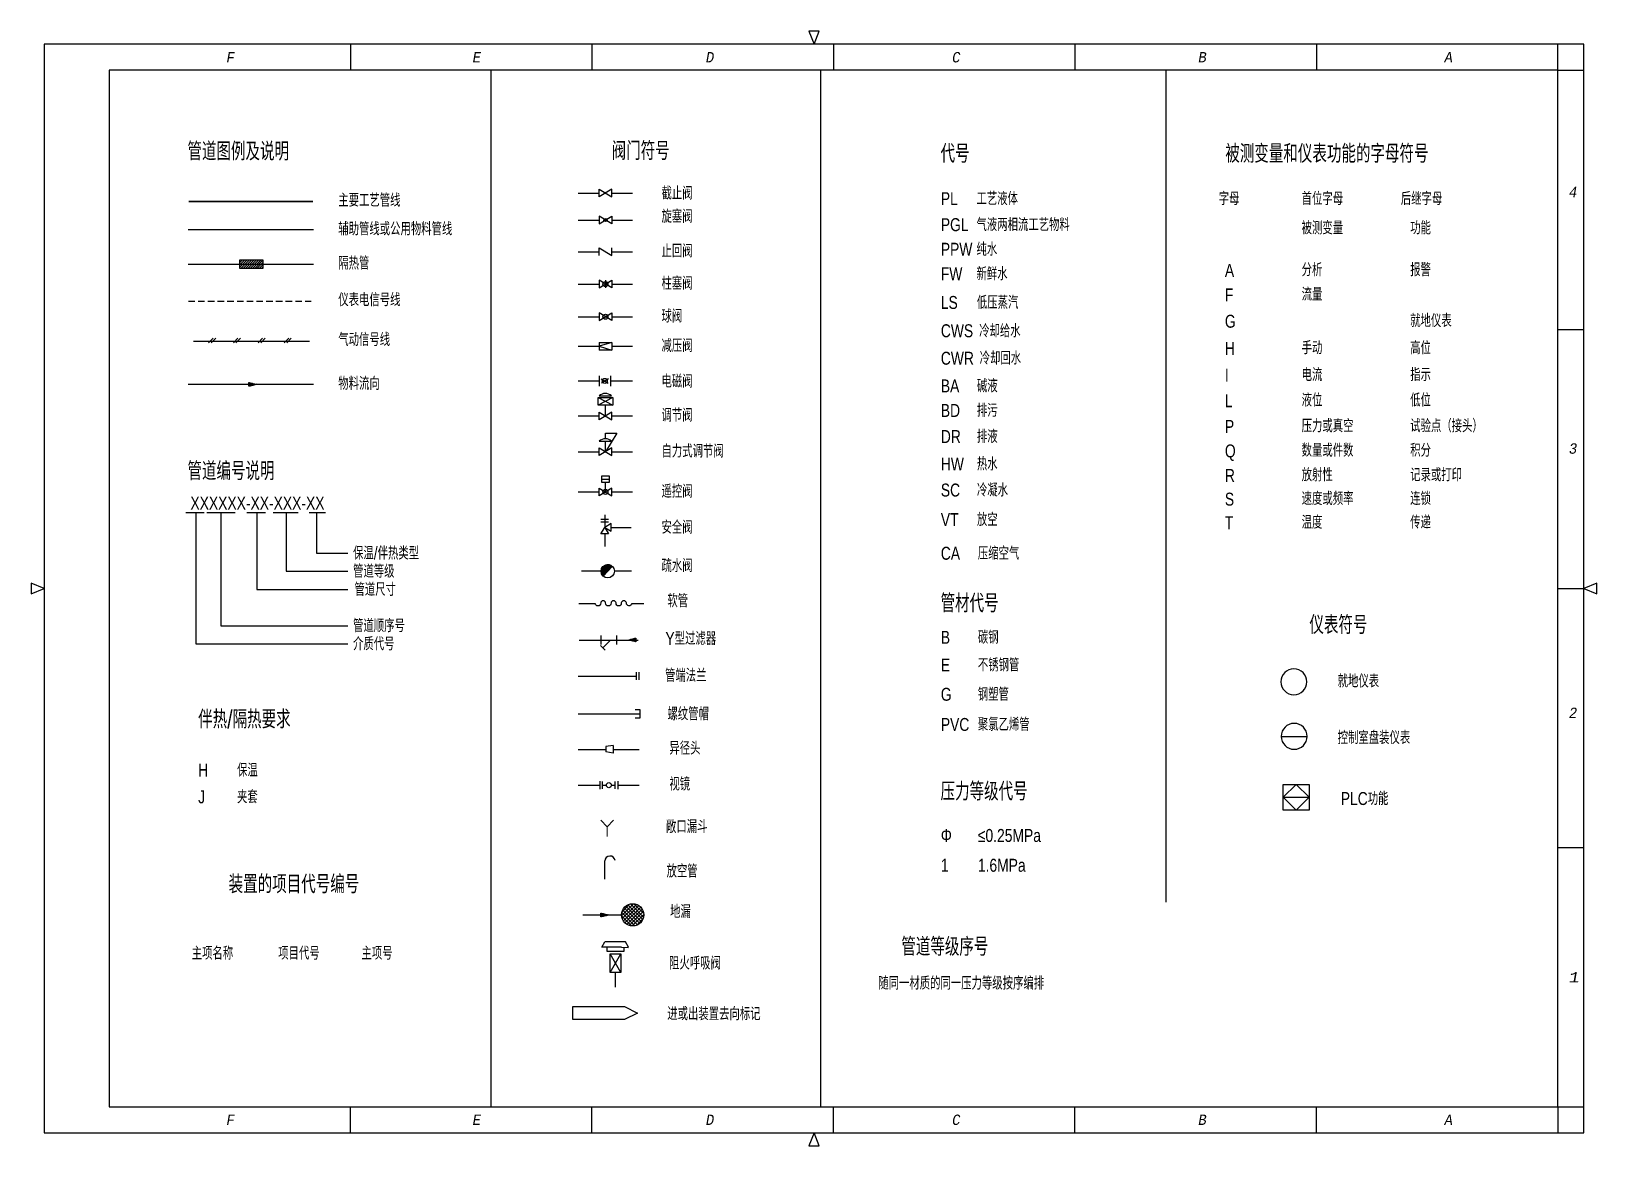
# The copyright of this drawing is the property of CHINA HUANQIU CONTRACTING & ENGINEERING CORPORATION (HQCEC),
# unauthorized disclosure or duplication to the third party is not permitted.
# Model space of a CAD drawing. Extents: x 918 to 1522, y -40 to 390.
import ezdxf
from ezdxf.enums import TextEntityAlignment as Align

# ---------------------------------------------------------------- set-up
doc = ezdxf.new("R2010")
doc.units = 0
doc.header["$LTSCALE"] = 10
doc.header["$MEASUREMENT"] = 0
doc.linetypes.add('10', pattern=[0])
doc.linetypes.add('HIDDEN', pattern=[0.375, 0.25, -0.125])
doc.layers.get('0').update_dxf_attribs({"linetype": 'CONTINUOUS'})
for name, color, linetype in [('4', 4, 'CONTINUOUS'), ('EQUI', 1, 'CONTINUOUS'), ('INSTRUMENTATION', 3, 'CONTINUOUS'), ('PEN3', 4, '10')]:
    doc.layers.add(name, color=color, linetype=linetype)
doc.styles.add('HZDX', font='txt.shx', dxfattribs={"width": 0.75, "bigfont": 'hztxt.shx'})
doc.styles.add('mhz', font='hzetxt.shx', dxfattribs={"width": 0.7, "bigfont": 'hztxt.shx'})
doc.styles.get("Standard").update_dxf_attribs({"font": 'monotxt'})

# ---------------------------------------------------------------- blocks, each defined once
blk = doc.blocks.new('PIX4001')
for p, q in [((-1.00204, 0.21875), (-0.9324, 0.21875)), ((-1.00204, 0.1875), (-0.8074, 0.1875)), ((-1.00204, 0.15625), (-0.6824, 0.15625)), ((-1.00204, 0.125), (-0.5574, 0.125)), ((-1.00204, 0.09375), (-0.4324, 0.09375)), ((-1.00204, 0.0625), (-0.3074, 0.0625)), ((-1.00204, 0.03125), (-0.1824, 0.03125)), ((-1.00204, -0.03125), (-0.1824, -0.03125)), ((-1.00204, -0.0625), (-0.3074, -0.0625)), ((-1.00204, -0.09375), (-0.4324, -0.09375)), ((-1.00204, -0.125), (-0.5574, -0.125)), ((-1.00204, -0.15625), (-0.6824, -0.15625)), ((-1.00204, -0.1875), (-0.8074, -0.1875)), ((-1.00204, -0.21875), (-0.9324, -0.21875))]:
    blk.add_line(p, q)
blk.add_lwpolyline([(-1.00204, -0.23616), (-1.00204, 0.23616), (-0.0574, 0)], close=True)
blk = doc.blocks.new('A$C0ED83BDD')
at = {"color": 4, "xscale": 3, "yscale": 3, "zscale": 3}
blk.add_blockref('PIX4001', (3.01, 0.71), dxfattribs=at)
blk = doc.blocks.new('X4012')
for q in [(-2.4, 6.48), (2.4, 6.48)]:
    blk.add_line((0, 3.87), q)
at = {"const_width": 0.3}
blk.add_lwpolyline([(0, 0), (0, 3.87)], dxfattribs=at)
blk = doc.blocks.new('A$C4E5535F8')
blk.add_blockref('X4012', (2.4, 0))
blk = doc.blocks.new('A$C484511EE')
h = blk.add_hatch()
h.set_pattern_fill('ANSI31', color=256, scale=0.2, style=0)
h.set_pattern_definition([(45, (-74.97235, -548.15085), (-0.4490128, 0.4490128), [])])
h.paths.add_polyline_path([(0, 3.37), (8.93, 3.37), (8.93, 0), (0, 0)])
blk.add_lwpolyline([(0, 3.37), (8.93, 3.37), (8.93, 0), (0, 0)], close=True)
blk = doc.blocks.new('A$C3FCB6D81')
at = {"linetype": 'HIDDEN', "rotation": 180}
blk.add_blockref('A$C0ED83BDD', (2.83, 1.42), dxfattribs=at)
blk = doc.blocks.new('A$C25B84F77')
at = {"rotation": 180}
blk.add_blockref('A$C3FCB6D81', (2.83, 1.42), dxfattribs=at)
blk = doc.blocks.new('A$C33B63E4D')
for p, q in [((0, 8.53), (5.58, 5.58)), ((5.58, 8.53), (0, 5.58)), ((0.33, 9.19), (5.12, 9.19)), ((2.79, 1.55), (2.79, 5.58))]:
    blk.add_line(p, q)
blk.add_lwpolyline([(0, 8.53), (5.58, 8.53), (5.58, 5.58), (0, 5.58)], close=True)
blk.add_arc((2.72, 6.53), 3.58, 48.00539, 131.99461)
at = {"layer": '4', "color": 7, "linetype": 'Continuous'}
blk.add_lwpolyline([(5.24, 0), (5.24, 2.94), (0.34, 0), (0.34, 2.94), (5.24, 0)], close=True, dxfattribs=at)
blk = doc.blocks.new('A$C0AE27888')
at = {"color": 7, "linetype": 'Continuous'}
blk.add_circle((2.45, 1.47), 0.98, dxfattribs=at)
at = {"layer": '4', "color": 7, "linetype": 'Continuous'}
blk.add_lwpolyline([(0, 2.94), (0, 0), (4.9, 2.94), (4.9, 0), (0, 2.94)], close=True, dxfattribs=at)
blk = doc.blocks.new('A$C486B30E9')
at = {"layer": '4', "color": 7, "linetype": 'Continuous'}
for p, q in [((0, 2.94), (0, 2.94)), ((0, 2.94), (0, 0)), ((1.09, 2.94), (1.09, 0))]:
    blk.add_line(p, q, dxfattribs=at)
blk = doc.blocks.new('A$C48790E89')
for p, q in [((0, 1.95), (0, 0)), ((0, 0), (3.18, 0)), ((3.18, 0), (3.18, 1.9))]:
    blk.add_line(p, q)
blk = doc.blocks.new('A$C13F50C7B')
for p, q in [((1.93, 15.37), (1.93, 13.81)), ((1.93, 13.81), (8.64, 13.81)), ((7.33, 5.63), (3.24, 12.83)), ((3.24, 5.63), (7.33, 12.83)), ((8.64, 13.81), (8.64, 15.34))]:
    blk.add_line(p, q)
at = {"color": 7}
blk.add_line((5.28, 0), (5.28, 5.63), dxfattribs=at)
blk.add_lwpolyline([(3.24, 12.83), (7.33, 12.83), (7.33, 5.63), (3.24, 5.63)], close=True)
at = {"layer": 'EQUI', "color": 7}
for p, q in [((0, 15.37), (1.17, 17.43)), ((2.72, 15.37), (0, 15.37)), ((9.11, 17.43), (1.17, 17.43)), ((7.54, 15.37), (2.74, 15.37)), ((7.56, 15.35), (10.28, 15.33)), ((10.31, 15.37), (9.11, 17.43))]:
    blk.add_line(p, q, dxfattribs=at)
blk = doc.blocks.new('A$C709B4516')
for p, q in [((0, 0), (0, 5)), ((0, 5), (20, 5)), ((20, 0), (0, 0)), ((20, 5), (25, 2.5)), ((25, 2.5), (20, 0))]:
    blk.add_line(p, q)
blk = doc.blocks.new('Tag_Num_Sig-01')
at = {"layer": 'INSTRUMENTATION', "color": 3}
for start, end in [(0, 180), (180, 0)]:
    blk.add_arc((0, 0), 5, start, end, dxfattribs=at)
at = {"layer": 'INSTRUMENTATION', "color": 1, "linetype": 'Continuous', "style": 'HZDX', "width": 0.75}
for tag, p in [('TRCA', (-0.08, 1.88)), ('1111', (-0.08, -2.09))]:
    blk.add_attdef(tag, text='', height=3, dxfattribs=at).set_placement(p, align=Align.MIDDLE)
at = {"layer": 'INSTRUMENTATION', "style": 'HZDX'}
for tag, p in [('H', (5.38, 2.73)), ('L', (5.31, -4.87))]:
    blk.add_attdef(tag, p, '', height=2.5, dxfattribs=at)
blk = doc.blocks.new('A$C2DF31B03')
at = {"color": 6}
blk.add_blockref('Tag_Num_Sig-01', (5, 5), dxfattribs=at)

msp = doc.modelspace()

# ---------------------------------------------------------------- hatches: boundary and pattern name
h = msp.add_hatch()
h.set_pattern_fill('ANSI34', color=256, scale=0.01, angle=-90, style=0)
h.set_pattern_definition([(315, (614.7488, 248.9178), (0.13470384, 0.13470384), []), (315, (614.7488, 248.8729), (0.13470384, 0.13470384), []), (315, (614.7488, 248.828), (0.13470384, 0.13470384), []), (315, (614.7488, 248.78309), (0.13470384, 0.13470384), [])])
h.paths.add_polyline_path([(1141.69, 183.87, 0.658732), (1137.34, 182, 0.212585), (1138.19, 180.08)])
h = msp.add_hatch()
h.set_pattern_fill('ANSI37', color=256, scale=0.3, angle=90, style=0)
h.set_pattern_definition([(135, (1503.5493, -247.3048), (-0.6735192, -0.6735192), []), (225, (1503.5493, -247.3048), (0.6735192, -0.6735192), [])])
h.paths.add_polyline_path([(1145.28, 49.41, 1), (1153.86, 49.41, 1)])

# ---------------------------------------------------------------- linework, layer by layer
at = {"color": 1}
for p, q in [((1221.52, 390.34), (1217.52, 390.34)), ((1217.52, 390.34), (1219.52, 385.34)), ((1219.52, 385.34), (1221.52, 390.34)), ((1516.52, 385.34), (922.52, 385.34)), ((922.52, 385.34), (922.52, -34.66)), ((1040.68, 385.34), (1040.68, 375.34)), ((1133.85, 385.34), (1133.85, 375.34)), ((1227.02, 385.34), (1227.02, 375.34)), ((1320.18, 385.34), (1320.18, 375.34)), ((1413.35, 385.34), (1413.35, 375.34)), ((1506.52, 375.34), (1506.52, 385.34)), ((1516.52, -34.66), (1516.52, 385.34)), ((1506.52, 375.34), (947.52, 375.34)), ((947.52, 375.34), (947.52, -24.66)), ((1506.52, -24.66), (1506.52, 375.34)), ((1506.52, 375.34), (1516.52, 375.34)), ((1506.52, 275.34), (1516.52, 275.34)), ((917.52, 177.34), (917.52, 173.34)), ((922.52, 175.34), (917.52, 177.34)), ((917.52, 173.34), (922.52, 175.34)), ((1506.52, 175.34), (1516.52, 175.34)), ((1521.52, 177.34), (1516.52, 175.34)), ((1516.52, 175.34), (1521.52, 173.34)), ((1521.52, 173.34), (1521.52, 177.34)), ((1506.52, 75.34), (1516.52, 75.34)), ((947.52, -24.66), (1506.52, -24.66)), ((1040.68, -34.66), (1040.68, -24.66)), ((1133.85, -34.66), (1133.85, -24.66)), ((1227.02, -34.66), (1227.02, -24.66)), ((1320.18, -34.66), (1320.18, -24.66)), ((1413.35, -34.66), (1413.35, -24.66)), ((1506.52, -24.66), (1506.52, -34.66)), ((1506.52, -24.66), (1516.52, -24.66)), ((922.52, -34.66), (1516.52, -34.66)), ((1219.52, -34.66), (1217.52, -39.66)), ((1221.52, -39.66), (1219.52, -34.66)), ((1217.52, -39.66), (1221.52, -39.66))]:
    msp.add_line(p, q, dxfattribs=at)
at = {"linetype": 'Continuous'}
for p, q in [((1094.79, 375.34), (1094.79, -24.66)), ((1221.97, 375.34), (1221.97, -24.66)), ((1355.21, 375.34), (1355.21, 54.34)), ((1136.6, 270.28), (1141.5, 270.28)), ((1141.5, 270.28), (1136.6, 268.81)), ((1136.6, 268.81), (1141.5, 267.34)), ((1141.5, 267.34), (1136.6, 267.34)), ((985.27, 204.73), (996.15, 204.73)), ((1128.93, 155.43), (1138.19, 155.43)), ((1143.29, 155.43), (1151.66, 155.43))]:
    msp.add_line(p, q, dxfattribs=at)
at = {"color": 7}
for p, q in [((1128.51, 327.94), (1136.6, 327.94)), ((1141.5, 327.94), (1149.5, 327.94)), ((1128.51, 317.52), (1136.6, 317.52)), ((1141.5, 317.52), (1149.5, 317.52)), ((1128.51, 305.31), (1136.6, 305.31)), ((1141.5, 305.31), (1149.5, 305.31)), ((1128.51, 292.83), (1136.6, 292.83)), ((1141.5, 292.83), (1149.5, 292.83)), ((1128.51, 280.19), (1136.6, 280.19)), ((1141.5, 280.19), (1149.5, 280.19)), ((1128.51, 268.81), (1136.6, 268.81)), ((1141.5, 268.81), (1149.5, 268.81)), ((1128.51, 255.41), (1136.6, 255.41)), ((1140.95, 255.41), (1149.5, 255.41)), ((1128.51, 241.94), (1136.6, 241.94)), ((1141.5, 241.94), (1149.5, 241.94)), ((1128.51, 228.09), (1136.6, 228.09)), ((1141.5, 228.09), (1149.5, 228.09)), ((1128.51, 212.6), (1136.6, 212.6)), ((1141.5, 212.6), (1149.5, 212.6)), ((1128.51, 141.55), (1150.87, 141.55)), ((1128.51, 126.98), (1152.4, 126.98)), ((1128.51, 113.26), (1139.16, 113.26)), ((1141.98, 114.76), (1139.16, 114.31)), ((1139.16, 114.31), (1139.16, 112.31)), ((1141.98, 113.26), (1152.02, 113.26)), ((1128.51, 99.44), (1136.94, 99.44)), ((1137.94, 99.44), (1139.41, 99.44)), ((1141.37, 99.44), (1142.84, 99.44)), ((1143.84, 99.44), (1152.02, 99.44)), ((1138.8, 63.23), (1138.8, 70.23))]:
    msp.add_line(p, q, dxfattribs=at)
for p, q in [((978.1, 313.82), (1026.36, 313.82)), ((978.1, 300.52), (1026.36, 300.52)), ((978.1, 254.16), (1026.36, 254.16)), ((1136.6, 257.41), (1136.6, 253.41)), ((1140.95, 257.41), (1140.95, 253.35)), ((1136.66, 232.2), (1141.45, 232.2)), ((1139.05, 235.31), (1143.42, 235.31)), ((1139.05, 233.12), (1139.05, 235.31)), ((1139.05, 228.09), (1139.05, 232.2)), ((1143.42, 235.31), (1139.11, 228.12)), ((1137.66, 217.53), (1140.44, 217.53)), ((1139.05, 212.48), (1139.05, 216.18)), ((977.19, 204.73), (984.17, 204.73)), ((980.94, 204.73), (980.94, 153.99)), ((990.65, 204.73), (990.65, 160.99)), ((1000.69, 204.73), (1007.89, 204.73)), ((1004.47, 204.73), (1004.47, 174.99)), ((1010.83, 204.73), (1020.48, 204.73)), ((1015.82, 204.67), (1015.82, 181.99)), ((1024.75, 204.73), (1030.98, 204.73)), ((1027.57, 204.73), (1027.57, 188.99)), ((1141.23, 198.91), (1148.96, 198.91)), ((1027.57, 188.99), (1039.68, 188.99)), ((1015.82, 181.99), (1039.68, 181.99)), ((1137.34, 182.03), (1129.76, 182.03)), ((1141.69, 183.87), (1138.19, 180.08)), ((1149.13, 182.03), (1142.5, 182.03)), ((1004.47, 174.99), (1039.68, 174.99)), ((990.65, 160.99), (1039.66, 160.99)), ((1137.29, 157.16), (1137.29, 153.69)), ((1143.29, 157.16), (1143.29, 153.69)), ((980.94, 153.99), (1039.66, 153.99)), ((1137.12, 153.4), (1138.98, 151.55)), ((1137.29, 155.43), (1143.29, 155.43)), ((1141, 155.43), (1138.05, 152.48)), ((1141.98, 111.76), (1139.16, 112.31)), ((1141.98, 114.76), (1141.98, 111.76)), ((1136.94, 100.94), (1136.94, 97.94)), ((1143.84, 100.94), (1143.84, 97.94)), ((1130.28, 49.42), (1145.14, 49.42))]:
    msp.add_line(p, q)
at = {"color": 1, "linetype": 'HIDDEN'}
msp.add_line((978.15, 286.18), (1025.55, 286.18), dxfattribs=at)
at = {"color": 1, "linetype": 'Continuous'}
for p, q in [((985.94, 270.16), (987.67, 271.89)), ((986.92, 270.16), (988.65, 271.89)), ((995.49, 270.16), (997.23, 271.89)), ((996.47, 270.16), (998.21, 271.89)), ((1005.05, 270.16), (1006.78, 271.89)), ((1006.03, 270.16), (1007.76, 271.89)), ((1015.09, 270.16), (1016.83, 271.89)), ((1016.07, 270.16), (1017.81, 271.89)), ((980.05, 270.72), (1024.88, 270.72))]:
    msp.add_line(p, q, dxfattribs=at)
at = {"color": 7, "linetype": 'Continuous'}
for p, q in [((1138.78, 203.81), (1138.78, 198.91)), ((1138.78, 196.46), (1138.78, 191.56)), ((1128.78, 169.6), (1135.14, 169.6)), ((1149.18, 169.6), (1153.89, 169.6))]:
    msp.add_line(p, q, dxfattribs=at)
at = {"color": 5, "const_width": 0.7}
msp.add_lwpolyline([(1026.25, 324.66), (978.25, 324.66)], dxfattribs=at)
msp.add_lwpolyline([(1137.66, 218.87), (1140.44, 218.87), (1140.44, 216.18), (1137.66, 216.18)], close=True)
at = {"color": 7}
for radius in [0.6, 0.5, 0.4, 0.3, 0.2, 0.1]:
    msp.add_circle((1139.06, 317.51), radius, dxfattribs=at)
at = {"color": 7, "linetype": 'Continuous'}
for centre in [(1139.05, 292.83), (1139.05, 280.19), (1138.78, 255.41), (1140.39, 99.45)]:
    msp.add_circle(centre, 0.98, dxfattribs=at)
for centre, radius in [((1139.92, 182), 2.58), ((1149.57, 49.41), 4.29)]:
    msp.add_circle(centre, radius)
msp.add_arc((1139.05, 229.54), 3.58, 48.00539, 131.99461)
msp.add_arc((1140.78, 70.15), 1.97, 5.43637, 178.42133, dxfattribs=at)
at = {"layer": '4', "color": 7, "linetype": 'Continuous'}
for p, q in [((1136.6, 303.88), (1136.6, 306.82)), ((1136.6, 306.82), (1141.5, 303.88)), ((1141.5, 303.88), (1141.5, 306.82)), ((1141.5, 306.82), (1141.5, 306.82)), ((1136.6, 294.3), (1136.6, 291.36)), ((1136.6, 291.36), (1141.5, 294.3)), ((1141.5, 291.36), (1136.6, 294.3)), ((1136.6, 294.3), (1136.6, 294.3)), ((1139.05, 294.3), (1139.05, 291.36)), ((1141.5, 294.3), (1141.5, 291.36)), ((1136.6, 270.28), (1136.6, 267.34)), ((1136.6, 270.28), (1136.6, 270.28)), ((1141.5, 270.28), (1141.5, 267.34)), ((1137.39, 256.25), (1140.13, 254.6)), ((1140.2, 256.26), (1137.46, 254.62)), ((1141.23, 200.38), (1138.78, 198.91)), ((1141.23, 197.44), (1141.23, 200.38)), ((1138.78, 198.91), (1141.23, 197.44)), ((1150.87, 143.02), (1150.87, 140.08)), ((1150.87, 143.02), (1150.87, 143.02)), ((1151.95, 143.02), (1151.95, 140.08)), ((1137.94, 97.98), (1137.94, 100.92)), ((1142.84, 97.98), (1142.84, 100.92)), ((1142.84, 97.98), (1142.84, 97.98))]:
    msp.add_line(p, q, dxfattribs=at)
for points in [[(1141.5, 329.46), (1136.6, 326.52), (1136.6, 329.46), (1141.5, 326.52), (1141.5, 329.46)], [(1136.6, 318.99), (1136.6, 316.05), (1141.5, 318.99), (1141.5, 316.05), (1136.6, 318.99)], [(1136.6, 281.66), (1136.6, 278.72), (1141.5, 281.66), (1141.5, 278.72), (1136.6, 281.66)], [(1141.5, 226.62), (1141.5, 229.56), (1136.6, 226.62), (1136.6, 229.56), (1141.5, 226.62)]]:
    msp.add_lwpolyline(points, close=True, dxfattribs=at)
for points in [[(1137.31, 196.46), (1138.78, 198.91)], [(1138.78, 198.91), (1140.25, 196.46), (1137.31, 196.46), (1137.31, 196.46)]]:
    msp.add_lwpolyline(points, dxfattribs=at)
at = {"layer": 'INSTRUMENTATION', "color": 1, "linetype": 'Continuous', "ltscale": 0.5}
msp.add_line((1399.81, 118.29), (1409.81, 118.29), dxfattribs=at)
at = {"layer": 'INSTRUMENTATION', "color": 1}
for p, q in [((1400.54, 94.76), (1405.54, 99.76)), ((1405.54, 99.76), (1410.54, 94.76)), ((1400.54, 94.76), (1410.54, 94.76)), ((1405.54, 89.76), (1400.54, 94.76)), ((1410.54, 94.76), (1405.54, 89.76))]:
    msp.add_line(p, q, dxfattribs=at)
msp.add_lwpolyline([(1410.54, 99.76), (1410.54, 89.76), (1400.54, 89.76), (1400.54, 99.76)], close=True, dxfattribs=at)
for start, end in [(0, 180), (180, 0)]:
    msp.add_arc((1404.81, 118.29), 5, start, end, dxfattribs=at)
at = {"layer": 'PEN3', "color": 7, "linetype": '10'}
msp.add_lwpolyline([(1149.18, 169.6, -0.418334), (1148.09, 168.62, -0.425215), (1147.12, 169.75, 0.875214), (1145.17, 169.75, -0.44795), (1144.16, 168.61, -0.44795), (1143.14, 169.75, 0.895825), (1141.2, 169.75, -0.447164), (1140.16, 168.59, -0.447158), (1139.13, 169.75, 0.9053), (1137.21, 169.75, -0.442309), (1136.17, 168.61, -0.40077), (1135.14, 169.6, -0.40077)], format="xyb", dxfattribs=at)

# ---------------------------------------------------------------- block references
at = {"linetype": 'Continuous'}
for name, p in [('A$C484511EE', (997.97, 298.83)), ('A$C25B84F77', (1001.46, 253.43)), ('A$C33B63E4D', (1136.26, 240.47)), ('A$C25B84F77', (1137.32, 48.7)), ('A$C13F50C7B', (1137.66, 21.54)), ('A$C709B4516', (1126.43, 9.04))]:
    msp.add_blockref(name, p, dxfattribs=at)
at = {"color": 4}
for name, p, rotation in [('A$C0AE27888', (1141.5, 214.07), 180), ('A$C486B30E9', (1137.31, 202), 270)]:
    msp.add_blockref(name, p, dxfattribs=dict(at, rotation=rotation))
at = {"linetype": 'HIDDEN', "rotation": 180}
msp.add_blockref('A$C0ED83BDD', (1150.8, 156.14), dxfattribs=at)
msp.add_blockref('A$C2DF31B03', (1399.67, 134.33))
at = {"linetype": 'Continuous', "rotation": 90}
msp.add_blockref('A$C48790E89', (1152.4, 125.39), dxfattribs=at)
at = {"color": 7, "linetype": 'Continuous'}
msp.add_blockref('A$C4E5535F8', (1137.3, 79.52), dxfattribs=at)

# ---------------------------------------------------------------- texts
at = {"color": 1, "oblique": 10.00002, "width": 1.2}
for s, p, p2 in [('F', (992.52, 378.34), (995.72, 378.34)), ('E', (1087.52, 378.34), (1090.72, 378.34)), ('D', (1177.52, 378.34), (1180.72, 378.34)), ('C', (1272.52, 378.34), (1275.72, 378.34)), ('B', (1367.52, 378.34), (1370.72, 378.34)), ('A', (1462.52, 378.34), (1465.72, 378.34)), ('4', (1510.52, 326.34), (1513.72, 326.34)), ('3', (1510.52, 227.34), (1513.72, 227.34)), ('2', (1510.52, 125.34), (1513.72, 125.34)), ('F', (992.52, -31.66), (995.72, -31.66)), ('E', (1087.52, -31.66), (1090.72, -31.66)), ('D', (1177.52, -31.66), (1180.72, -31.66)), ('C', (1272.52, -31.66), (1275.72, -31.66)), ('B', (1367.52, -31.66), (1370.72, -31.66)), ('A', (1462.52, -31.66), (1465.72, -31.66))]:
    msp.add_text(s, height=4, dxfattribs=at).set_placement(p, p2, align=Align.FIT)
at = {"style": 'mhz', "width": 0.8}
for s, height, p in [('管道图例及说明', 7, (977.76, 344)), ('阀门符号', 7, (1141.44, 344.19)), ('代号', 7, (1268.35, 343.11)), ('被测变量和仪表功能的字母符号', 7, (1378.21, 343.11)), ('主要工艺管线', 5, (1035.96, 325.16)), ('PL', 5, (1268.45, 325.77)), ('工艺液体', 5, (1282.21, 325.77)), ('字母', 5, (1375.66, 325.77)), ('首位字母', 5, (1407.67, 325.77)), ('后继字母', 5, (1445.95, 325.77)), ('辅助管线或公用物料管线', 5, (1035.96, 314.11)), ('PGL', 5, (1268.45, 315.73)), ('气液两相流工艺物料', 5, (1282.21, 315.73)), ('被测变量', 5, (1407.67, 314.49)), ('功能', 5, (1449.56, 314.49)), ('PPW', 5, (1268.45, 306.24)), ('纯水', 5, (1282.21, 306.24)), ('隔热管', 5, (1035.96, 300.9)), ('FW', 5, (1268.45, 296.78)), ('新鲜水', 5, (1282.21, 296.78)), ('A', 5, (1378.06, 298.09)), ('分析', 5, (1407.67, 298.33)), ('报警', 5, (1449.56, 298.33)), ('F', 5, (1378.06, 288.63)), ('流量', 5, (1407.67, 288.87)), ('仪表电信号线', 5, (1035.96, 286.76)), ('LS', 5, (1268.45, 285.72)), ('低压蒸汽', 5, (1282.37, 285.72)), ('G', 5, (1378.06, 278.46)), ('就地仪表', 5, (1449.56, 278.7)), ('气动信号线', 5, (1035.96, 271.39)), ('CWS', 5, (1268.45, 274.8)), ('冷却给水', 5, (1283.24, 274.73)), ('CWR', 5, (1268.45, 264.19)), ('冷却回水', 5, (1283.43, 264.25)), ('H', 5, (1378.06, 267.98)), ('手动', 5, (1407.67, 268.21)), ('高位', 5, (1449.56, 268.21)), ('I', 5, (1378.06, 257.61)), ('电流', 5, (1407.67, 257.85)), ('指示', 5, (1449.56, 257.85)), ('物料流向', 5, (1035.96, 254.45)), ('BA', 5, (1268.45, 253.52)), ('碱液', 5, (1282.37, 253.52)), ('L', 5, (1378.06, 247.81)), ('液位', 5, (1407.67, 248.04)), ('低位', 5, (1449.56, 248.04)), ('BD', 5, (1268.45, 244.03)), ('排污', 5, (1282.37, 244.03)), ('DR', 5, (1268.45, 233.98)), ('排液', 5, (1282.37, 233.98)), ('P', 5, (1378.06, 237.87)), ('压力或真空', 5, (1407.67, 238.11)), ('试验点（接头）', 5, (1449.56, 238.11)), ('Q', 5, (1378.06, 228.42)), ('数量或件数', 5, (1407.67, 228.66)), ('积分', 5, (1449.56, 228.66)), ('管道编号说明', 7, (977.76, 220.64)), ('HW', 5, (1268.45, 223.38)), ('热水', 5, (1282.37, 223.38)), ('R', 5, (1378.06, 218.96)), ('放射性', 5, (1407.67, 219.2)), ('记录或打印', 5, (1449.56, 219.2)), ('SC', 5, (1268.45, 213.33)), ('冷凝水', 5, (1282.37, 213.33)), ('S', 5, (1378.06, 209.82)), ('速度或频率', 5, (1407.67, 210.05)), ('连锁', 5, (1449.56, 210.05)), ('XXXXXX-XX-XXX-XX', 5, (978.91, 208.28)), ('VT ', 5, (1268.45, 201.94)), ('放空', 5, (1282.37, 201.94)), ('T', 5, (1378.06, 200.67)), ('温度', 5, (1407.67, 200.9)), ('传递', 5, (1449.56, 200.9)), ('保温/伴热类型', 5, (1041.66, 188.99)), ('CA', 5, (1268.45, 188.93)), ('压缩空气', 5, (1282.74, 188.93)), ('管道等级', 5, (1041.66, 181.99)), ('管道尺寸', 5, (1042.22, 174.99)), ('管材代号', 7, (1268.35, 169.63)), ('管道顺序号', 5, (1041.66, 160.99)), ('仪表符号', 7, (1410.66, 161.29)), ('介质代号', 5, (1041.66, 153.99)), ('Y型过滤器', 5, (1162.19, 156.05)), ('B', 5, (1268.45, 156.5)), ('碳钢', 5, (1282.74, 156.5)), ('E', 5, (1268.45, 145.83)), ('不锈钢管', 5, (1282.74, 145.83)), ('就地仪表', 5, (1421.57, 139.62)), ('G', 5, (1268.45, 134.52)), ('钢塑管', 5, (1282.74, 134.52)), ('伴热/隔热要求', 7, (981.9, 124.85)), ('PVC', 5, (1268.45, 122.88)), ('聚氯乙烯管', 5, (1282.74, 122.88)), ('控制室盘装仪表', 5, (1421.57, 117.8)), ('H', 5, (981.9, 105.25)), ('保温', 5, (996.9, 105.25)), ('J', 5, (981.9, 94.95)), ('夹套', 5, (996.9, 94.95)), ('压力等级代号', 7, (1268.35, 97.02)), ('PLC功能', 5, (1422.77, 94.3)), ('Φ', 5, (1268.45, 80.05)), ('≤0.25MPa', 5, (1282.74, 80.05)), ('1', 5, (1268.45, 68.55)), ('1.6MPa', 5, (1282.74, 68.55)), ('装置的项目代号编号', 7, (993.66, 61.23)), ('主项名称', 5, (979.41, 34.6)), ('项目代号', 5, (1012.78, 34.6)), ('主项号', 5, (1044.92, 34.6)), ('管道等级序号', 7, (1253.21, 37.11)), ('进或出装置去向标记', 5, (1162.9, 11.25))]:
    msp.add_text(s, height=height, dxfattribs=at).set_placement(p, align=Align.MIDDLE_LEFT)
at = {"color": 7, "style": 'mhz', "width": 0.8}
for s, p in [('截止阀', (1160.67, 327.86)), ('旋塞阀', (1160.67, 318.93)), ('止回阀', (1160.67, 305.57)), ('柱塞阀', (1160.67, 293.09)), ('球阀', (1160.67, 280.45)), ('减压阀', (1160.67, 269.07)), ('电磁阀', (1160.67, 255.31)), ('调节阀', (1160.67, 242.2)), ('自力式调节阀', (1160.67, 228.35)), ('遥控阀', (1160.67, 212.86)), ('安全阀', (1160.67, 198.96)), ('疏水阀', (1160.67, 184.15)), ('软管', (1162.94, 170.6)), ('管端法兰', (1162.03, 141.81)), ('螺纹管帽', (1162.97, 126.96)), ('异径头', (1163.71, 113.71)), ('视镜', (1163.71, 99.89)), ('敞口漏斗', (1162.42, 83.44)), ('放空管', (1162.62, 66.31)), ('地漏', (1163.98, 50.65)), ('阻火呼吸阀', (1163.58, 30.78)), ('随同一材质的同一压力等级按序编排', (1244.31, 23.05))]:
    msp.add_text(s, height=5, dxfattribs=at).set_placement(p, align=Align.MIDDLE_LEFT)
at = {"color": 1, "oblique": 10, "width": 1.2}
msp.add_text('1', height=4, dxfattribs=at).set_placement((1510.52, 23.34))

doc.saveas('drawing.dxf')
